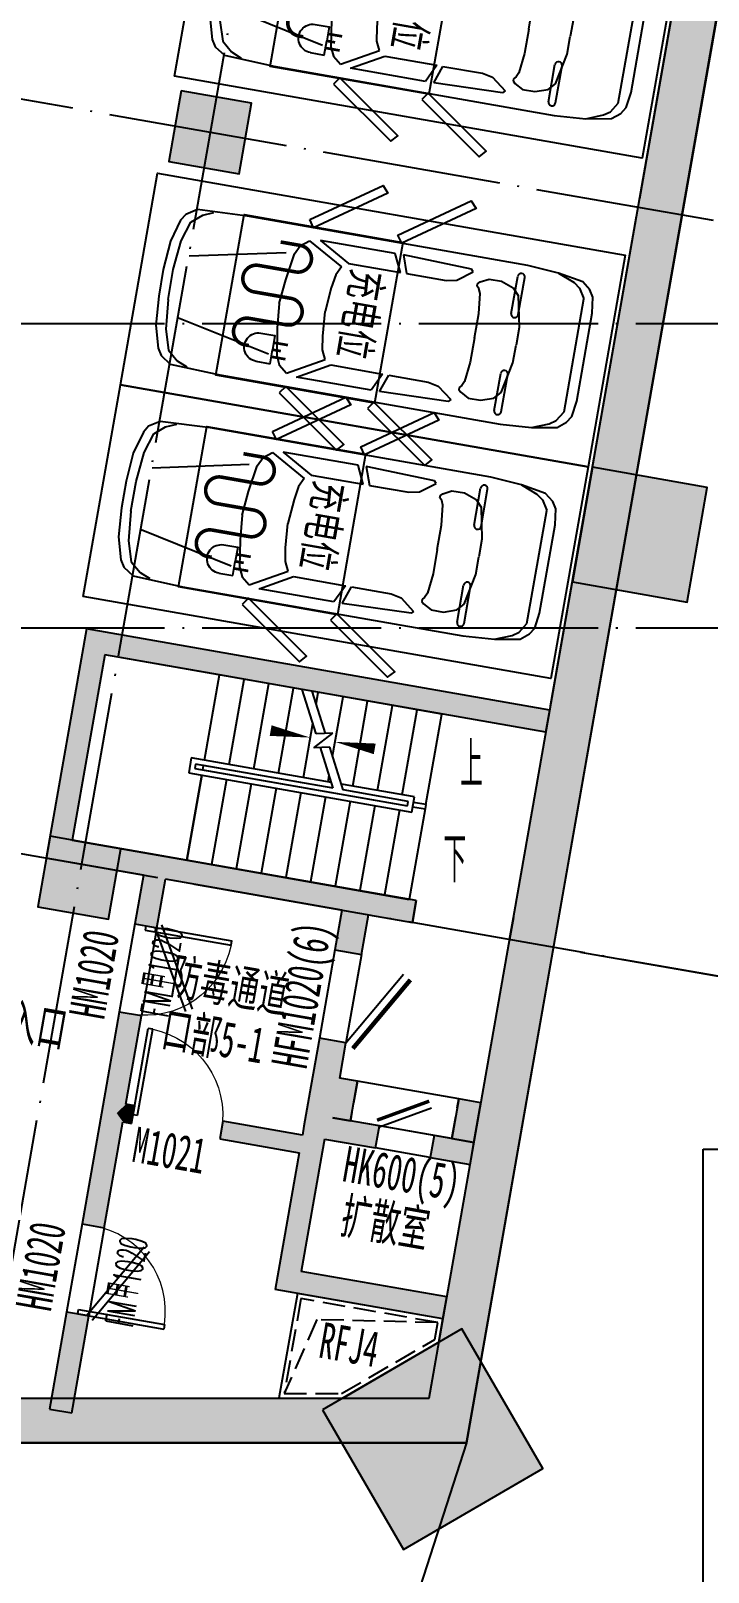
# Model space of a CAD drawing. Header units: millimetres. Extents: x 12325263 to 13848842, y -1463133 to 573208.
# Drawn here: x 12609085 to 12616646, y -1149830 to -1132621 of the extents above; entities that cross this region are included whole.
import ezdxf
from ezdxf.xclip import XClip

# ---------------------------------------------------------------- set-up
doc = ezdxf.new("R2010")
doc.units = ezdxf.units.MM
doc.header["$LTSCALE"] = 1000
doc.header["$XCLIPFRAME"] = 0
for name, pattern in [('__DASH', [0.35, 0.25, -0.1]), ('DASH', [0.35, 0.25, -0.1]), ('DOTE', [2.42, 2, -0.2, 0.02, -0.2]), ('地下室负三层平面图$0$-3F平面$0$$AUDIT_BAD_LTYPE2', [0])]:
    doc.linetypes.add(name, pattern=pattern)
for name, color, linetype in [('-2F平面$0$COLUMN-CONCRETE', 6, 'Continuous'), ('-2F平面$0$WALL-SHATCH', 8, 'Continuous'), ('A-AXIS', 16, 'DOTE'), ('A-COLS', 6, 'Continuous'), ('A-WALL', 5, 'Continuous'), ('A_WALL(防火墙)', 151, 'Continuous'), ('AXIS', 3, 'Continuous'), ('COLUMN', 5, 'Continuous'), ('DIM_COOR', 7, 'Continuous'), ('DIM_SYMB', 3, 'Continuous'), ('DOOR_FIRE', 1, 'Continuous'), ('DOOR_FIRE_TEXT', 7, 'Continuous'), ('PUB_HATCH', 8, 'Continuous'), ('TH_TEXT', 7, 'Continuous'), ('WALL', 5, 'Continuous'), ('WINDOW_TEXT', 7, 'Continuous'), ('人防墙', 6, 'Continuous'), ('人防门', 60, 'Continuous'), ('人防门编号', 73, 'Continuous'), ('人防集水井', 62, 'Continuous'), ('公寓机动车库', 23, 'Continuous'), ('水沟+分水线', 133, 'Continuous')]:
    doc.layers.add(name, color=color, linetype=linetype)
doc.layers.add('人防口部编号', color=2, linetype='Continuous', lineweight=15)
doc.layers.add('人防文字', color=3, linetype='Continuous', lineweight=15)
doc.styles.add('_TCH_DIM', font='SIMPLEX.shx', dxfattribs={"width": 0.7, "bigfont": 'GBCBIG.shx'})
doc.styles.add('_TCH_WINDOW', font='SIMPLEX', dxfattribs={"width": 0.7, "height": 3.5, "bigfont": 'GBCBIG'})
doc.styles.add('宋体-标注', font='', dxfattribs={"width": 0.6})
doc.styles.add('标注宋体', font='', dxfattribs={"width": 0.6})
doc.styles.add('黑体', font='simhei.ttf', dxfattribs={"width": 0.7})
doc.styles.get('宋体-标注').set_extended_font_data('SimSun')
doc.styles.get('标注宋体').set_extended_font_data('NSimSun')

# ---------------------------------------------------------------- blocks, each defined once
blk = doc.blocks.new('asdgafgfasdfagfagasdgagadfgsdhgd$DorLib2D$00000179')
at = {"color": 0}
for p, q in [((-0.54, 0.169), (0.326, 0.669)), ((-0.5, 0.1), (0.366, 0.6))]:
    blk.add_line(p, q, dxfattribs=at)
blk = doc.blocks.new('asdgafgfasdfagfagasdgagadfgsdhgd人防$DorLib2D$00000190')
at = {"color": 0}
blk.add_line((-0.5, 0.187), (0.366, 0.687), dxfattribs=at)
at = {"color": 0, "const_width": 0.0625}
blk.add_lwpolyline([(-0.562, 0.296), (0.304, 0.796)], dxfattribs=at)
blk = doc.blocks.new('asdgafgfasdfagfag$DorLib2D$00000001')
for p, q in [((0.45, 0.975), (0.5, 0.975)), ((0.45, 0), (0.45, 0.975)), ((0.5, 0), (0.5, 0.975)), ((0.5, 0), (0.45, 0))]:
    blk.add_line(p, q)
at = {"lineweight": 13}
blk.add_arc((0.475, 0), 0.975, 91.4693, 180, dxfattribs=at)
blk = doc.blocks.new('asdgafgfasdfagfagasdgagadfgsdhgd$DorLib2D$00000191')
at = {"color": 0}
blk.add_line((-0.5, 0.15), (0.366, 0.65), dxfattribs=at)
at = {"color": 0, "const_width": 0.05}
blk.add_lwpolyline([(-0.55, 0.237), (0.316, 0.737)], dxfattribs=at)
blk = doc.blocks.new('asdgafgf20230228-rf2')
at = {"layer": 'PUB_HATCH'}
for points in [[(38313, -20602), (38110, -20312), (37661, -22873), (37950, -22670)], [(43281, -21220), (38110, -20312), (38313, -20602), (43238, -21466)], [(38873, -23001), (38886, -22834), (37950, -22670), (37661, -22873), (38744, -23063)], [(41122, -23396), (41151, -23232), (38886, -22834), (38873, -23001), (38990, -23106), (40960, -23452)], [(38744, -23063), (38649, -23605), (38895, -23648), (38990, -23106), (38873, -23001)], [(41256, -23504), (41748, -23591), (41791, -23344), (41151, -23232), (41122, -23396)], [(40960, -23452), (40882, -23896), (41178, -23947), (41256, -23504), (41122, -23396)], [(38549, -25618), (38722, -24633), (38476, -24590), (38277, -25723), (38447, -25719)], [(40936, -25326), (41005, -24932), (40709, -24880), (40614, -25422), (40803, -25506)], [(40803, -25506), (40614, -25422), (40537, -25865), (40720, -25881), (40858, -25770)], [(40858, -25770), (41055, -25804), (41133, -25361), (40936, -25326), (40803, -25506)], [(38515, -25815), (38613, -25832), (38648, -25635), (38549, -25618), (38447, -25719)], [(42512, -25603), (42265, -25560), (42188, -26003), (42434, -26046)], [(38277, -25723), (38061, -26954), (38307, -26997), (38515, -25815), (38447, -25719)], [(40519, -25964), (39633, -25808), (39598, -26005), (40485, -26161), (40581, -26093)], [(40765, -26007), (41337, -26107), (41380, -25861), (40858, -25770), (40720, -25881)], [(40720, -25881), (40537, -25865), (40519, -25964), (40581, -26093), (40740, -26155), (40765, -26007)], [(42434, -26046), (41991, -25968), (41947, -26215), (42391, -26292)], [(40581, -26093), (40485, -26161), (40217, -27688), (40506, -27485), (40740, -26155)], [(42131, -27770), (40506, -27485), (40217, -27688), (42088, -28016)], [(37944, -29066), (38134, -27982), (37888, -27939), (37698, -29023)]]:
    blk.add_hatch(color=256, dxfattribs=at).paths.add_polyline_path(points)
at = {"layer": 'DIM_SYMB', "elevation": 0}
for points in [[(41939, -22850, 0, 0, 0), (38679, -22278, 0, 0, 0), (38865, -21219, 0, 0, 0), (40608, -21525, 0, 120, 0), (40165, -21447, 0, 0, 0)], [(42125, -21791, 0, 0, 0), (40884, -21573, 0, 120, 0), (41327, -21651, 0, 0, 0)]]:
    blk.add_lwpolyline(points, format="xyseb", dxfattribs=at)
at = {"layer": '人防墙'}
for p, q in [((38110, -20312), (37661, -22873)), ((43281, -21220), (38110, -20312)), ((38313, -20602), (37950, -22670)), ((43238, -21466), (38313, -20602)), ((43238, -21466), (43281, -21220)), ((38886, -22834), (37950, -22670)), ((38744, -23063), (37661, -22873)), ((41151, -23232), (38886, -22834)), ((38744, -23063), (38649, -23605)), ((38895, -23648), (38990, -23106)), ((40960, -23452), (38990, -23106)), ((41791, -23344), (41151, -23232)), ((41748, -23591), (41791, -23344)), ((40960, -23452), (40882, -23896)), ((41178, -23947), (41256, -23504)), ((41256, -23504), (41748, -23591)), ((42875, -23535), (42832, -23781)), ((38649, -23605), (38895, -23648)), ((40882, -23896), (41178, -23947)), ((38476, -24590), (38277, -25723)), ((38722, -24633), (38476, -24590)), ((38549, -25618), (38722, -24633)), ((40709, -24880), (40614, -25422)), ((41005, -24932), (40709, -24880)), ((40936, -25326), (41005, -24932)), ((40614, -25422), (40537, -25865)), ((41133, -25361), (40936, -25326)), ((41055, -25804), (41133, -25361)), ((38648, -25635), (38549, -25618)), ((38613, -25832), (38648, -25635)), ((42265, -25560), (42188, -26003)), ((42512, -25603), (42265, -25560)), ((42434, -26046), (42512, -25603)), ((38277, -25723), (38061, -26954)), ((39633, -25808), (39598, -26005)), ((40519, -25964), (39633, -25808)), ((40858, -25770), (41055, -25804)), ((40858, -25770), (40858, -25770)), ((41380, -25861), (40858, -25770)), ((38307, -26997), (38515, -25815)), ((38515, -25815), (38613, -25832)), ((40537, -25865), (40519, -25964)), ((41337, -26107), (41380, -25861)), ((41991, -25968), (41947, -26215)), ((42434, -26046), (41991, -25968)), ((39598, -26005), (40485, -26161)), ((40740, -26155), (40506, -27485)), ((40765, -26007), (40740, -26155)), ((40765, -26007), (41337, -26107)), ((42188, -26003), (42434, -26046)), ((42391, -26292), (42434, -26046)), ((40485, -26161), (40217, -27688)), ((41947, -26215), (42391, -26292)), ((38061, -26954), (38307, -26997)), ((42131, -27770), (40506, -27485)), ((42088, -28016), (40217, -27688)), ((42088, -28016), (42131, -27770)), ((37888, -27939), (37698, -29023)), ((38134, -27982), (37888, -27939)), ((37944, -29066), (38134, -27982)), ((37698, -29023), (37944, -29066))]:
    blk.add_line(p, q, dxfattribs=at)
at = {"layer": '人防门'}
for p, q in [((38313, -20602), (37950, -22670)), ((39594, -20826), (38313, -20602)), ((39427, -21777), (39594, -20826)), ((39427, -21777), (39594, -20826)), ((40517, -20989), (39594, -20826)), ((39703, -21825), (39870, -20875)), ((39978, -21874), (40145, -20923)), ((40254, -21922), (40421, -20972)), ((40673, -21485), (40517, -20989)), ((42076, -21262), (40628, -21008)), ((40777, -21480), (40628, -21008)), ((40674, -21153), (40697, -21020)), ((40856, -21732), (40973, -21069)), ((41082, -22067), (41248, -21117)), ((41357, -22116), (41524, -21165)), ((41633, -22164), (41800, -21214)), ((41899, -22272), (42076, -21262)), ((40530, -21971), (40636, -21366)), ((40647, -21640), (40860, -21477)), ((40860, -21477), (40673, -21485)), ((40825, -21633), (40647, -21640)), ((40864, -22090), (40721, -21637)), ((40975, -22110), (40825, -21633)), ((39279, -21751), (39250, -21918)), ((40844, -22026), (39279, -21751)), ((39328, -21820), (39319, -21870)), ((40864, -22090), (39328, -21820)), ((39408, -21885), (39416, -21836)), ((40864, -22090), (39416, -21836)), ((39397, -21944), (39231, -22895)), ((39231, -22895), (39397, -21944)), ((39250, -21918), (41742, -22356)), ((39319, -21870), (41693, -22286)), ((39408, -21885), (41693, -22286)), ((39673, -21993), (39506, -22943)), ((40806, -22019), (40819, -21946)), ((39949, -22041), (39782, -22992)), ((40225, -22090), (40058, -23040)), ((40501, -22138), (40334, -23088)), ((40776, -22186), (40609, -23137)), ((41771, -22188), (40955, -22045)), ((41702, -22237), (40975, -22110)), ((41702, -22237), (40975, -22110)), ((41742, -22356), (41771, -22188)), ((41052, -22235), (40885, -23185)), ((41328, -22283), (41161, -23234)), ((41604, -22332), (41437, -23282)), ((41693, -22286), (41702, -22237)), ((41890, -22321), (41713, -23331)), ((41752, -22297), (41890, -22321)), ((41899, -22272), (41761, -22248)), ((41899, -22272), (41890, -22321)), ((37950, -22670), (39231, -22895)), ((39231, -22895), (41713, -23331)), ((38649, -23605, 0), (38476, -24590, 0)), ((38895, -23648, 0), (38722, -24633, 0)), ((40882, -23896, 0), (40709, -24880, 0)), ((41178, -23947, 0), (41005, -24932, 0)), ((42265, -25560, 31), (41133, -25361, 31)), ((42188, -26003, 31), (41055, -25804, 31)), ((41991, -25968, 0), (41380, -25861, 0)), ((41947, -26215, 0), (41337, -26107, 0)), ((38061, -26954, 0), (37888, -27939, 0)), ((38307, -26997, 0), (38134, -27982, 0))]:
    blk.add_line(p, q, dxfattribs=at)
at = {"layer": '人防门', "linetype": 'DASH'}
for p, q in [((41791, -23344), (41748, -23591)), ((42832, -23781), (42875, -23535)), ((41133, -25361), (41055, -25804)), ((42188, -26003), (42265, -25560))]:
    blk.add_line(p, q, dxfattribs=at)
at = {"layer": '人防集水井', "elevation": 0}
blk.add_lwpolyline([(40463, -27731), (40258, -28900), (40971, -28900), (42042, -28277), (42088, -28016)], close=True, dxfattribs=at)
at = {"layer": '人防集水井', "linetype": '__DASH', "elevation": 0}
blk.add_lwpolyline([(40503, -27789), (40317, -28850), (40957, -28850), (41997, -28246), (42030, -28057)], close=True, dxfattribs=at)
blk.add_lwpolyline([(42030, -28057), (40680, -28024), (40317, -28850)], dxfattribs=at)
at = {"layer": '人防门'}
for name, p, xscale, yscale, zscale, rotation in [('asdgafgfasdfagfagasdgagadfgsdhgd$DorLib2D$00000179', (38686, -24119), 1000, 1000, 250, 260.0413098636424), ('asdgafgfasdfagfagasdgagadfgsdhgd$DorLib2D$00000191', (40944, -24414), -1000, 1000, 300, 260.0413098636258), ('asdgafgfasdfagfagasdgagadfgsdhgd人防$DorLib2D$00000190', (41664, -26038), -620, -620, 250, 170.0413150245726), ('asdgafgfasdfagfagasdgagadfgsdhgd$DorLib2D$00000179', (38098, -27468), -1000, 1000, 250, 260.0413098636857)]:
    blk.add_blockref(name, p, dxfattribs=dict(at, xscale=xscale, yscale=yscale, zscale=zscale, rotation=rotation))
ref = blk.add_blockref('asdgafgfasdfagfag$DorLib2D$00000001', (39123, -25820), dxfattribs=dict(at, xscale=1000, yscale=-1000, zscale=200, rotation=170.0413150245678))
ref.add_attrib('A', 'M1021', (38604, -26257), dxfattribs={"layer": 'WINDOW_TEXT', "height": 396.5, "rotation": 350.0413, "style": '标注宋体', "width": 0.6})
at = {"layer": 'TH_TEXT', "style": '_TCH_DIM', "width": 0.7}
for s, p in [('上', (42280, -22081)), ('下', (42094, -23140))]:
    blk.add_text(s, height=506, dxfattribs=at).set_placement(p)
at = {"layer": '人防口部编号', "style": '标注宋体', "width": 0.6}
blk.add_text('口部5-1', height=400, rotation=350.0413, dxfattribs=at).set_placement((38928, -24966, 0))
at = {"layer": '人防文字', "style": '标注宋体', "width": 0.6}
for s, rotation, p in [('防毒通道', 350.0413, (39032, -24375, 0)), ('战时主要出入口', 350.0412, (35594, -24591, 0)), ('扩散室', 350.0413, (40929, -27049, 0))]:
    blk.add_text(s, height=400, rotation=rotation, dxfattribs=at).set_placement(p)
at = {"layer": '人防门编号', "style": '标注宋体', "width": 0.6}
for s, rotation, p in [('HM1020', 80.0413, (38305, -24685, 0)), ('HFM1020(6)', 80.0413, (40564, -25238, 0)), ('HK600(5)', 350.0413, (40953, -26475, 0)), ('HM1020', 80.0413, (37710, -27945, 0))]:
    blk.add_text(s, height=400, rotation=rotation, dxfattribs=at).set_placement(p)
at = {"layer": '人防集水井', "style": '宋体-标注', "width": 0.6}
blk.add_text('RFJ4', height=400, rotation=350.0413, dxfattribs=at).set_placement((40687, -28443, 0))
blk = doc.blocks.new('_FZH')
blk.add_lwpolyline([(-0.5, -0.5), (0.5, -0.5), (0.5, 0.5), (-0.5, 0.5)], close=True)
at = {"layer": 'PUB_HATCH'}
blk.add_solid([(-0.5, -0.5), (0.5, -0.5), (-0.5, 0.5), (0.5, 0.5)], dxfattribs=at)
blk = doc.blocks.new('1-3F')
at = {"layer": 'A-COLS', "xscale": 799.9999999988994, "yscale": 799.9999999988994, "zscale": 799.9999999988994, "rotation": 260.0413192127452}
for p in [(6790, 2133), (5329, -6190)]:
    blk.add_blockref('_FZH', p, dxfattribs=at)
blk = doc.blocks.new('adgshg13--2F平面$0$A$C7F010FC0')
at = {"layer": '-2F平面$0$WALL-SHATCH'}
h = blk.add_hatch(color=256, dxfattribs=at)
h.dxf.hatch_style = 1
h.paths.add_polyline_path([(-60384, -16881), (-763, 197), (12588, -13153), (12588, -157996), (-162965, -188820), (-171262, -180523), (-171262, -31311), (-150707, -10756), (-131860, -7981), (-99162, -7981), (-99162, -4981), (-76620, -4981), (-70108, -16881)], flags=16)
h.paths.add_polyline_path([(-60091, -16381), (-647, 647), (12988, -12988), (12988, -158332), (-163101, -189250), (-171662, -180689), (-171662, -31145), (-150778, -10261), (-131897, -7481), (-99562, -7481), (-99562, -4581), (-76366, -4581), (-69908, -16381)])
at = {"layer": '-2F平面$0$COLUMN-CONCRETE'}
for points in [[(-60091, -16381), (-647, 647), (12988, -12988), (12988, -158332), (-163101, -189250), (-171662, -180689), (-171662, -31145), (-150778, -10261), (-131897, -7481), (-99562, -7481), (-99562, -4581), (-76366, -4581), (-69908, -16381)], [(-60384, -16881), (-763, 197), (12588, -13153), (12588, -157996), (-162965, -188820), (-171262, -180523), (-171262, -31311), (-150707, -10756), (-131860, -7981), (-99162, -7981), (-99162, -4981), (-76620, -4981), (-70108, -16881)]]:
    blk.add_lwpolyline(points, close=True, dxfattribs=at)
blk = doc.blocks.new('A$C2A3E77E8')
at = {"layer": 'WALL', "color": 1}
blk.add_blockref('adgshg13--2F平面$0$A$C7F010FC0', (561507.9, 205483.1), dxfattribs=at)
blk = doc.blocks.new('asdfadfgsdg')
at = {"layer": 'A-AXIS'}
for p, q in [((22247, 91430.3), (4866.7, -7555.5)), ((15444.6, 5715.2), (1041.4, 8244.1)), ((14009.2, -2459.8), (-394, 69.2))]:
    blk.add_line(p, q, dxfattribs=at)
at = {"layer": 'AXIS'}
blk.add_line((11577.6, -2032.8), (17704.5, -3108.6), dxfattribs=at)
blk = doc.blocks.new('asdfaadfg')
at = {"layer": 'DIM_COOR', "color": 3}
blk.add_line((1049896, 138246), (1048937, 135287), dxfattribs=at)
blk = doc.blocks.new('asdfsfsdf')
at = {"color": 253, "linetype": '地下室负三层平面图$0$-3F平面$0$$AUDIT_BAD_LTYPE2', "transparency": 33554559, "extrusion": (0.000447791, 3.52996e-16, 1)}
for p, q in [((-500, -141, 0), (-725, -212, 0)), ((-169, -110, 0), (-500, -141, 0)), ((169, -110, 0), (-169, -110, 0)), ((169, -110, 0), (500, -141, 0)), ((500, -141, 0), (725, -212, 0)), ((-825, -329, 0), (-875, -447, 0)), ((-725, -212, 0), (-825, -329, 0)), ((-350, -259, 0), (-575, -1318, 0)), ((350, -259, 0), (575, -1318, 0)), ((725, -212, 0), (825, -329, 0)), ((825, -329, 0), (875, -447, 0)), ((-275, -1365, 0), (-575, -1412, 0)), ((0, -1341), (-275, -1365, 0)), ((0, -1341), (275, -1365, 0)), ((275, -1365, 0), (575, -1412, 0)), ((-675, -1459, 0), (-750, -1553, 0)), ((-575, -1412, 0), (-675, -1459, 0)), ((575, -1412, 0), (675, -1459, 0)), ((675, -1459, 0), (750, -1553, 0)), ((-775, -2518, 0), (-775, -1671, 0)), ((-775, -1671, 0), (-575, -2024, 0)), ((-750, -1553, 0), (-525, -1953, 0)), ((750, -1553, 0), (525, -1953, 0)), ((775, -1671, 0), (575, -2024, 0)), ((775, -2518, 0), (775, -1671, 0)), ((-425, -1906, 0), (-275, -1882, 0)), ((-275, -1882, 0), (0, -1859)), ((275, -1882, 0), (0, -1859)), ((425, -1906, 0), (275, -1882, 0)), ((-575, -2024, 0), (-575, -2612, 0)), ((-525, -1953, 0), (-425, -1906, 0)), ((525, -1953, 0), (425, -1906, 0)), ((575, -2024, 0), (575, -2612, 0)), ((-575, -2612, 0), (-775, -2518, 0)), ((575, -2612, 0), (775, -2518, 0)), ((-775, -2612, 0), (-575, -2682, 0)), ((-750, -3388, 0), (-775, -2612, 0)), ((-575, -2682, 0), (-575, -3129, 0)), ((775, -2612, 0), (575, -2682, 0)), ((575, -2682, 0), (575, -3129, 0)), ((750, -3388, 0), (775, -2612, 0)), ((-600, -3247, 0), (-725, -3412, 0)), ((-575, -3129, 0), (-600, -3247, 0)), ((575, -3129, 0), (600, -3247, 0)), ((600, -3247, 0), (725, -3412, 0)), ((-725, -3412, 0), (-750, -3388, 0)), ((725, -3412, 0), (750, -3388, 0)), ((-625, -3506, 0), (-675, -3600, 0)), ((-675, -3600, 0), (-675, -3741, 0)), ((-600, -3482, 0), (-625, -3506, 0)), ((-575, -3482, 0), (-600, -3482, 0)), ((-550, -3506, 0), (-575, -3482, 0)), ((-500, -3529, 0), (-550, -3506, 0)), ((-275, -3553, 0), (-500, -3529, 0)), ((0, -3553), (-275, -3553, 0)), ((0, -3553), (275, -3553, 0)), ((275, -3553, 0), (500, -3529, 0)), ((500, -3529, 0), (550, -3506, 0)), ((550, -3506, 0), (575, -3482, 0)), ((575, -3482, 0), (600, -3482, 0)), ((600, -3482, 0), (625, -3506, 0)), ((625, -3506, 0), (675, -3600, 0)), ((675, -3600, 0), (675, -3741, 0)), ((-675, -3741, 0), (-625, -3882, 0)), ((675, -3741, 0), (625, -3882, 0)), ((-625, -3882, 0), (-550, -3953, 0)), ((-550, -3953, 0), (-200, -4024, 0)), ((550, -3953, 0), (200, -4024, 0)), ((625, -3882, 0), (550, -3953, 0)), ((-200, -4024, 0), (0, -4024)), ((200, -4024, 0), (0, -4024)), ((-875, -4353, 0), (-800, -4541, 0)), ((875, -4353, 0), (800, -4541, 0)), ((-800, -4541, 0), (-750, -4612, 0)), ((-750, -4612, 0), (-641, -4680, 0)), ((750, -4612, 0), (641, -4680, 0)), ((800, -4541, 0), (750, -4612, 0)), ((641, -4680, 0), (-641, -4680, 0))]:
    blk.add_line(p, q, dxfattribs=at)
for points in [[(-475, -24), (-150, 0), (150, 0), (475, -24), (725, -94), (800, -141), (875, -259), (900, -824), (900, -4000), (875, -4353), (825, -4635), (750, -4729), (675, -4776), (500, -4800), (-500, -4800), (-675, -4776), (-750, -4729), (-825, -4635), (-875, -4353), (-900, -4000), (-900, -824), (-875, -259), (-800, -141), (-725, -94)], [(-982, -1513), (-1500, -2253), (-1425, -2321), (-900, -1571)]]:
    blk.add_lwpolyline(points, close=True, dxfattribs=at)
at = {"color": 253, "linetype": '地下室负三层平面图$0$-3F平面$0$$AUDIT_BAD_LTYPE2', "transparency": 33554559, "extrusion": (0.000447791, 3.52996e-16, 1), "elevation": 0}
for points in [[(982, -1513), (1500, -2253), (1425, -2321), (900, -1571)], [(-900, -2571), (-982, -2513), (-1500, -3253), (-1425, -3321)], [(982, -2513), (1500, -3253), (1425, -3321), (900, -2571)]]:
    blk.add_lwpolyline(points, close=True, dxfattribs=at)
blk = doc.blocks.new('车位')
h = blk.add_hatch()
h.set_pattern_fill('ANSI31', color=256, scale=1000)
h.set_pattern_definition([(45, (-2400, -5300), (-1122.53, 1122.53), [])])
h.paths.add_polyline_path([(1880, -3855), (1880, -3695), (1720, -3695), (1560, -3695), (1560, -3855, 0.989863)])
for p, q in [((400, -1100), (400, -1100)), ((860, -1060), (440, -1060)), ((860, -1140), (440, -1140)), ((1500, -1100), (1500, -1100)), ((1960, -1060), (1540, -1060)), ((1960, -1140), (1540, -1140)), ((2000, -1100), (2000, -1100)), ((1880, -3695), (1720, -3695)), ((1880, -3855), (1880, -3695))]:
    blk.add_line(p, q)
for points in [[(2400, -5300), (0, -5300), (0, 0), (2400, 0)], [(290, -2469), (2110, -2469), (2110, -4269), (290, -4269)]]:
    blk.add_lwpolyline(points, close=True)
at = {"const_width": 40}
blk.add_lwpolyline([(520, -3813), (520, -3590, -1), (820, -3590), (820, -4011, 1), (1120, -4011), (1120, -3590, -1), (1420, -3590), (1420, -4011, 1), (1720, -4011), (1720, -3963)], format="xyb", dxfattribs=at)
at = {"const_width": 30}
for points in [[(1640, -3695), (1640, -3534)], [(1720, -3695), (1720, -3600)], [(1800, -3695), (1800, -3534)]]:
    blk.add_lwpolyline(points, dxfattribs=at)
blk.add_lwpolyline([(1880, -3851, -1), (1560, -3855), (1560, -3695), (1720, -3695)], format="xyb")
for centre, start, end in [((440, -1100), 90, 180), ((440, -1100), 180, 270), ((860, -1100), 0, 90), ((860, -1100), 270, 0), ((1540, -1100), 90, 180), ((1540, -1100), 180, 270), ((1960, -1100), 0, 90), ((1960, -1100), 0, 90), ((1960, -1100), 270, 0), ((1960, -1100), 270, 0)]:
    blk.add_arc(centre, 40, start, end)
at = {"xscale": -1, "rotation": 180}
blk.add_blockref('asdfsfsdf', (1200, -5050), dxfattribs=at)
at = {"insert": (662, -2615), "char_height": 350, "attachment_point": 1, "rotation": 360, "style": '黑体'}
blk.add_mtext_dynamic_manual_height_columns('充电位', width=1328.11, gutter_width=1750, heights=[0], dxfattribs=at)
blk = doc.blocks.new('qlzw')
at = {"layer": 'A-AXIS'}
for p, q in [((12404966.8, 995989.8), (12486866.8, 995989.8)), ((12404966.8, 992589.8), (12485416.8, 992589.8))]:
    blk.add_line(p, q, dxfattribs=at)
blk = doc.blocks.new('A$C50744FD4')
blk.add_lwpolyline([(12000, 10500), (22500, 10500), (22500, 0), (12000, 0)], close=True)
blk = doc.blocks.new('asdfassdfg')
at = {"layer": 'COLUMN', "color": 6}
for p, xscale, yscale, zscale, rotation in [((4436, 26340), 1299.999999999693, 1299.999999999693, 1299.999999999693, 350.0413192126109), ((2124, 16242), 1799.999999999827, 1799.999999999827, 1799.999999999827, 300.1659091083835)]:
    blk.add_blockref('_FZH', p, dxfattribs=dict(at, xscale=xscale, yscale=yscale, zscale=zscale, rotation=rotation))
blk = doc.blocks.new('$DorLib2D$00000001')
for p, q in [((0.45, 0.975), (0.5, 0.975)), ((0.45, 0), (0.45, 0.975)), ((0.5, 0), (0.5, 0.975)), ((0.5, 0), (0.45, 0))]:
    blk.add_line(p, q)
at = {"lineweight": 13}
blk.add_arc((0.475, 0), 0.975, 91.4693, 180, dxfattribs=at)

msp = doc.modelspace()

# ---------------------------------------------------------------- hatches: boundary and pattern name
at = {"layer": 'PUB_HATCH'}
for points in [[(12613529.6, -1147886.7), (12613949.5, -1148386.7), (12617791.7, -1126504.3), (12617299.2, -1126417.8)], [(12584496.8, -1147886.7), (12584496.8, -1148386.7), (12613949.5, -1148386.7), (12613529.6, -1147886.7)]]:
    msp.add_hatch(color=256, dxfattribs=at).paths.add_polyline_path(points)

# ---------------------------------------------------------------- linework, layer by layer
at = {"layer": 'A-WALL'}
for p, q in [((12613529.6, -1147886.7), (12617299.2, -1126417.8)), ((12613949.5, -1148386.7), (12617791.7, -1126504.3)), ((12584496.8, -1147886.7), (12613529.6, -1147886.7)), ((12584496.8, -1148386.7), (12613949.5, -1148386.7))]:
    msp.add_line(p, q, dxfattribs=at)
at = {"layer": 'PUB_HATCH', "elevation": 0}
msp.add_lwpolyline([(12623606.4, -1093259.1), (12613949.5, -1148386.7), (12558304.4, -1148386.9)], dxfattribs=at)
at = {"layer": '水沟+分水线'}
for points in [[(12615881.1, -1134494.3), (12620714.7, -1106965.6)], [(12614886.7, -1140157.6), (12615846.5, -1134691.2)]]:
    msp.add_lwpolyline(points, dxfattribs=at)

# ---------------------------------------------------------------- block references
ref = msp.add_blockref('A$C2A3E77E8', (12039933.3, -1095474.8), dxfattribs=dict(rotation=350.0412492537527))
XClip(ref).set_block_clipping_path([(574517.6328491271, 127502.2367430634), (563167.6328490991, 127502.2228846755), (563167.6311767455, 128872.3654828509), (556800.2987149898, 128872.35771109), (544257.8770271596, 126670.0996581088), (543557.4714692105, 130659.0804795903), (536268.9804626536, 129379.331731239), (537790.8662453052, 120711.8038626132), (523312.3703787625, 118169.6006707186), (521652.1357429288, 127625.0713569671), (520765.6618171427, 127469.4202569119), (520307.3778515682, 130079.4678951118), (515776.700237589, 129283.9687092729), (515422.1926091146, 131303.0932199814), (513452.2958014049, 130957.2097736297), (514282.4182554409, 126229.4878651481), (510637.9919826575, 125589.577113275), (512263.534631284, 116331.1783077423), (512362.3527807724, 116348.529120174), (517291.1072248165, 88278.0145814414), (519851.8954271879, 88727.6234641299), (522454.6248882134, 73904.4148362107), (519893.7906026859, 73454.7686835658), (526007.3042119928, 38637.452739819), (480033.7029030509, 30565.0258553012), (466439.1866319198, 28317.0522398334), (446673.6220214516, 140886.9888556413), (578014.3726615645, 163948.422490485), (584117.7942495663, 129187.8787387202)])
for name, p in [('1-3F', (12604296.8, -1135886.8)), ('asdfadfgsdg', (12603643.4, -1140874)), ('asdfaadfg', (11564053.1, -1286633.1)), ('asdfassdfg', (12611446.8, -1164586.8)), ('A$C50744FD4', (12604591.6, -1155608))]:
    msp.add_blockref(name, p)
at = {"layer": 'A_WALL(防火墙)'}
msp.add_blockref('qlzw', (133430, -2131876.5), dxfattribs=at)
at = {"layer": 'DOOR_FIRE', "yscale": 1000, "zscale": 100, "rotation": 260.0409676882649}
for p, xscale in [((12610282.5, -1143105.7), -1000), ((12609694.5, -1146454.5), 1000)]:
    msp.add_blockref('$DorLib2D$00000001', p, dxfattribs=dict(at, xscale=xscale))
at = {"layer": '人防墙'}
ref = msp.add_blockref('asdgafgf20230228-rf2', (12571596.8, -1118986.7), dxfattribs=at)
XClip(ref).set_block_clipping_path([(-67355.290652331, -38121.2847742999), (65994.7093476802, 85028.7152257001)])
at = {"layer": '公寓机动车库', "rotation": 260.0413191876188}
for p in [(12616324.7, -1131678.6), (12615719.4, -1135125.8), (12615304.4, -1137489.7)]:
    msp.add_blockref('车位', p, dxfattribs=at)

# ---------------------------------------------------------------- texts
at = {"layer": 'DOOR_FIRE_TEXT', "style": '_TCH_WINDOW'}
for s, height, width, p in [('1020', 306, 0.494118, (12610695.2, -1143170.6)), ('甲', 347.2, 0.7, (12610664.6, -1143344.9)), ('FM', 306, 0.494118, (12610612.3, -1143642.7)), ('1020', 306, 0.494118, (12610301.1, -1146631.5)), ('甲', 347.2, 0.7, (12610270.5, -1146805.8)), ('FM', 306, 0.494118, (12610218.2, -1147103.6))]:
    msp.add_text(s, height=height, rotation=80.04097, dxfattribs=dict(at, width=width)).set_placement(p)

doc.saveas('drawing.dxf')
